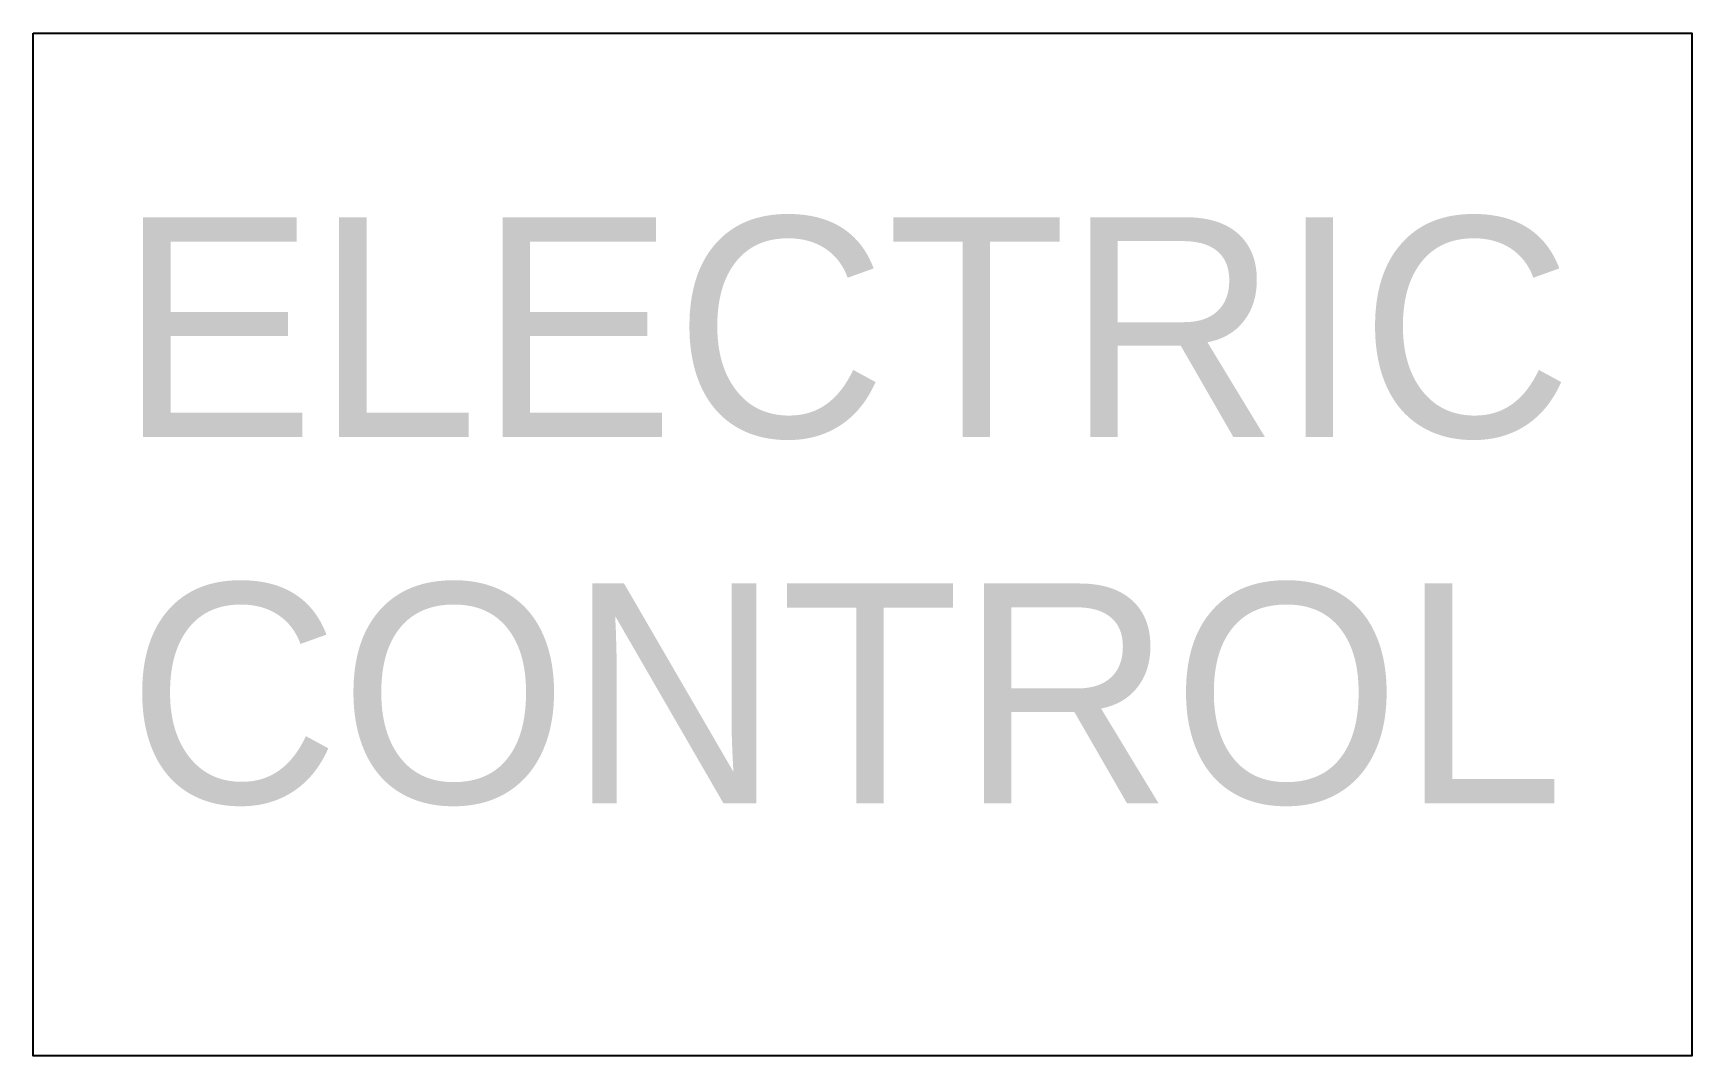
# Model space of a CAD drawing. Header units: feet. Extents: x -0.71 to 0.8, y -0.51 to 0.42.
import ezdxf

# ---------------------------------------------------------------- set-up
doc = ezdxf.new("R2010")
doc.units = ezdxf.units.FT
doc.header["$MEASUREMENT"] = 0

msp = doc.modelspace()

# ---------------------------------------------------------------- linework, layer by layer
msp.add_lwpolyline([(-0.7079, 0.4219), (0.8015, 0.4219), (0.8015, -0.5091), (-0.7079, -0.5091)], close=True)

# ---------------------------------------------------------------- texts
at = {"insert": (0.0315, 0.2543), "char_height": 0.2, "width": 1.690314, "attachment_point": 2}
msp.add_mtext('ELECTRIC\\PCONTROL', dxfattribs=at)

doc.saveas('drawing.dxf')
